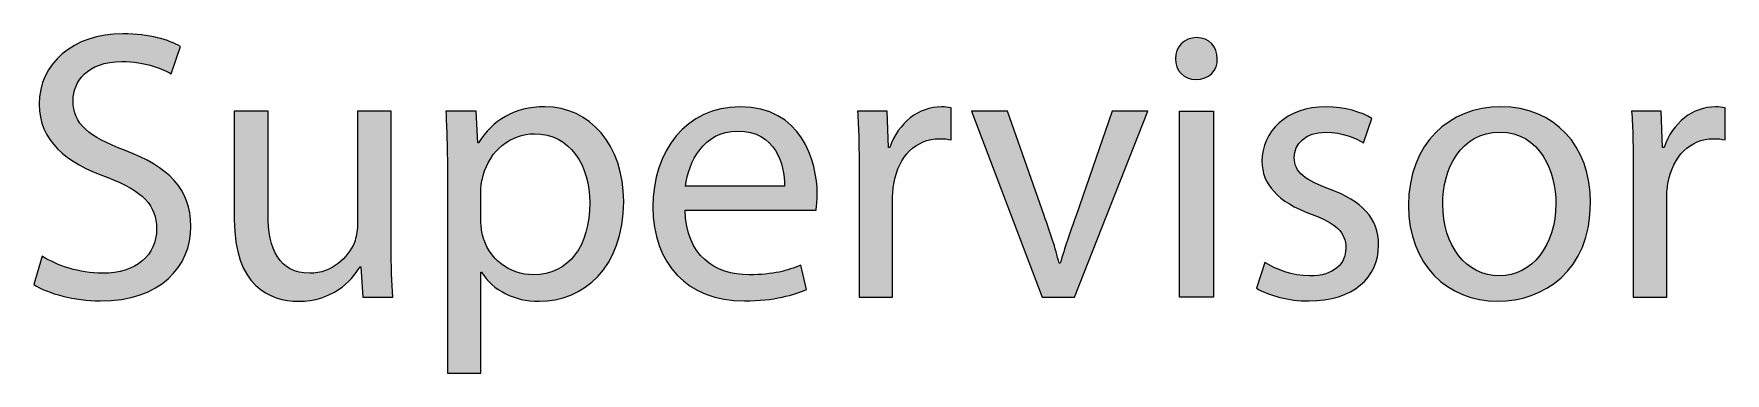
# Model space of a CAD drawing. Header units: inches. Extents: x 0.1 to 22.4, y -34.4 to -0.1.
# Drawn here: x 0.452 to 3.071, y -31.593 to -31.067 of the extents above; entities that cross this region are included whole.
import ezdxf

# ---------------------------------------------------------------- set-up
doc = ezdxf.new("R2010")
doc.units = ezdxf.units.IN
doc.header["$MEASUREMENT"] = 0
doc.layers.add('Layer 1', color=7, linetype='Continuous')

# ---------------------------------------------------------------- blocks, each defined once
blk = doc.blocks.new('block 5')
at = {"layer": 'Layer 1', "true_color": 0x231f20}
h = blk.add_hatch(color=250, dxfattribs=at)
h.dxf.hatch_style = 2
edge = h.paths.add_edge_path()
edge.add_spline(control_points=[(0.4655, -31.4116), (0.4888, -31.4259), (0.5227, -31.4378), (0.5585, -31.4378), (0.6115, -31.4378), (0.6425, -31.4098), (0.6425, -31.3693), (0.6425, -31.3318), (0.621, -31.3104), (0.5668, -31.2895), (0.5013, -31.2663), (0.4608, -31.2323), (0.4608, -31.1757), (0.4608, -31.1132), (0.5126, -31.0667), (0.5906, -31.0667), (0.6318, -31.0667), (0.6615, -31.0762), (0.6794, -31.0864), (0.6794, -31.0864), (0.6651, -31.1287), (0.6651, -31.1287), (0.652, -31.1215), (0.6252, -31.1096), (0.5889, -31.1096), (0.5341, -31.1096), (0.5132, -31.1424), (0.5132, -31.1698), (0.5132, -31.2073), (0.5376, -31.2258), (0.593, -31.2472), (0.6609, -31.2734), (0.6955, -31.3062), (0.6955, -31.3652), (0.6955, -31.4271), (0.6496, -31.4807), (0.5549, -31.4807), (0.5162, -31.4807), (0.4739, -31.4694), (0.4524, -31.4551), (0.4524, -31.4551), (0.4655, -31.4116), (0.4655, -31.4116)], knot_values=[0, 0, 0, 0, 1, 1, 1, 2, 2, 2, 3, 3, 3, 4, 4, 4, 5, 5, 5, 6, 6, 6, 7, 7, 7, 8, 8, 8, 9, 9, 9, 10, 10, 10, 11, 11, 11, 12, 12, 12, 13, 13, 13, 14, 14, 14, 14], degree=3, periodic=1)
h = blk.add_hatch(color=250, dxfattribs=at)
h.dxf.hatch_style = 2
edge = h.paths.add_edge_path()
edge.add_spline(control_points=[(2.2848, -31.1054), (2.2854, -31.1233), (2.2723, -31.1376), (2.2514, -31.1376), (2.2329, -31.1376), (2.2198, -31.1233), (2.2198, -31.1054), (2.2198, -31.087), (2.2335, -31.0727), (2.2526, -31.0727), (2.2723, -31.0727), (2.2848, -31.087), (2.2848, -31.1054)], knot_values=[0, 0, 0, 0, 1, 1, 1, 2, 2, 2, 3, 3, 3, 4, 4, 4, 4], degree=3, periodic=1)
h.paths.add_polyline_path([(2.2264, -31.4748), (2.2264, -31.1864), (2.2788, -31.1864), (2.2788, -31.4748)])
h = blk.add_hatch(color=250, dxfattribs=at)
h.dxf.hatch_style = 2
edge = h.paths.add_edge_path()
edge.add_spline(control_points=[(1.0058, -31.3961), (1.0058, -31.4259), (1.0064, -31.4521), (1.0082, -31.4748), (1.0082, -31.4748), (0.9618, -31.4748), (0.9618, -31.4748), (0.9618, -31.4748), (0.9588, -31.4277), (0.9588, -31.4277), (0.9588, -31.4277), (0.9576, -31.4277), (0.9576, -31.4277), (0.9439, -31.4509), (0.9135, -31.4813), (0.8623, -31.4813), (0.817, -31.4813), (0.7628, -31.4563), (0.7628, -31.355), (0.7628, -31.355), (0.7628, -31.1864), (0.7628, -31.1864), (0.7628, -31.1864), (0.8152, -31.1864), (0.8152, -31.1864), (0.8152, -31.1864), (0.8152, -31.3461), (0.8152, -31.3461), (0.8152, -31.4009), (0.8319, -31.4378), (0.8796, -31.4378), (0.9147, -31.4378), (0.9391, -31.4134), (0.9487, -31.3902), (0.9516, -31.3824), (0.9534, -31.3729), (0.9534, -31.3634), (0.9534, -31.3634), (0.9534, -31.1864), (0.9534, -31.1864), (0.9534, -31.1864), (1.0058, -31.1864), (1.0058, -31.1864), (1.0058, -31.1864), (1.0058, -31.3961), (1.0058, -31.3961)], knot_values=[0, 0, 0, 0, 1, 1, 1, 2, 2, 2, 3, 3, 3, 4, 4, 4, 5, 5, 5, 6, 6, 6, 7, 7, 7, 8, 8, 8, 9, 9, 9, 10, 10, 10, 11, 11, 11, 12, 12, 12, 13, 13, 13, 14, 14, 14, 15, 15, 15, 15], degree=3, periodic=1)
h = blk.add_hatch(color=250, dxfattribs=at)
h.dxf.hatch_style = 2
edge = h.paths.add_edge_path()
edge.add_spline(control_points=[(1.0928, -31.2806), (1.0928, -31.2436), (1.0916, -31.2138), (1.0904, -31.1864), (1.0904, -31.1864), (1.1375, -31.1864), (1.1375, -31.1864), (1.1375, -31.1864), (1.1399, -31.2359), (1.1399, -31.2359), (1.1399, -31.2359), (1.1411, -31.2359), (1.1411, -31.2359), (1.1625, -31.2007), (1.1965, -31.1799), (1.2435, -31.1799), (1.3132, -31.1799), (1.3657, -31.2389), (1.3657, -31.3264), (1.3657, -31.4301), (1.3025, -31.4813), (1.2346, -31.4813), (1.1965, -31.4813), (1.1631, -31.4647), (1.1458, -31.436), (1.1458, -31.436), (1.1446, -31.436), (1.1446, -31.436), (1.1446, -31.436), (1.1446, -31.5927), (1.1446, -31.5927), (1.1446, -31.5927), (1.0928, -31.5927), (1.0928, -31.5927), (1.0928, -31.5927), (1.0928, -31.2806), (1.0928, -31.2806)], knot_values=[0, 0, 0, 0, 1, 1, 1, 2, 2, 2, 3, 3, 3, 4, 4, 4, 5, 5, 5, 6, 6, 6, 7, 7, 7, 8, 8, 8, 9, 9, 9, 10, 10, 10, 11, 11, 11, 12, 12, 12, 12], degree=3, periodic=1)
edge = h.paths.add_edge_path()
edge.add_spline(control_points=[(1.1446, -31.3574), (1.1446, -31.3652), (1.1458, -31.3723), (1.147, -31.3789), (1.1565, -31.4152), (1.1881, -31.4402), (1.2257, -31.4402), (1.2811, -31.4402), (1.3132, -31.395), (1.3132, -31.3288), (1.3132, -31.271), (1.2829, -31.2216), (1.2274, -31.2216), (1.1917, -31.2216), (1.1583, -31.2472), (1.1482, -31.2865), (1.1464, -31.2931), (1.1446, -31.3008), (1.1446, -31.308), (1.1446, -31.308), (1.1446, -31.3574), (1.1446, -31.3574)], knot_values=[0, 0, 0, 0, 1, 1, 1, 2, 2, 2, 3, 3, 3, 4, 4, 4, 5, 5, 5, 6, 6, 6, 7, 7, 7, 7], degree=3, periodic=1)
h = blk.add_hatch(color=250, dxfattribs=at)
h.dxf.hatch_style = 2
edge = h.paths.add_edge_path()
edge.add_spline(control_points=[(1.4609, -31.3401), (1.4621, -31.411), (1.5074, -31.4402), (1.5598, -31.4402), (1.5974, -31.4402), (1.62, -31.4337), (1.6397, -31.4253), (1.6397, -31.4253), (1.6486, -31.4629), (1.6486, -31.4629), (1.6301, -31.4712), (1.5986, -31.4807), (1.5527, -31.4807), (1.4639, -31.4807), (1.4109, -31.4223), (1.4109, -31.3354), (1.4109, -31.2484), (1.4621, -31.1799), (1.5461, -31.1799), (1.6403, -31.1799), (1.6653, -31.2627), (1.6653, -31.3157), (1.6653, -31.3264), (1.6641, -31.3348), (1.6635, -31.3401), (1.6635, -31.3401), (1.4609, -31.3401), (1.4609, -31.3401)], knot_values=[0, 0, 0, 0, 1, 1, 1, 2, 2, 2, 3, 3, 3, 4, 4, 4, 5, 5, 5, 6, 6, 6, 7, 7, 7, 8, 8, 8, 9, 9, 9, 9], degree=3, periodic=1)
edge = h.paths.add_edge_path()
edge.add_spline(control_points=[(1.6146, -31.3026), (1.6152, -31.2692), (1.6009, -31.2174), (1.542, -31.2174), (1.4889, -31.2174), (1.4657, -31.2663), (1.4615, -31.3026), (1.4615, -31.3026), (1.6146, -31.3026), (1.6146, -31.3026)], knot_values=[0, 0, 0, 0, 1, 1, 1, 2, 2, 2, 3, 3, 3, 3], degree=3, periodic=1)
h = blk.add_hatch(color=250, dxfattribs=at)
h.dxf.hatch_style = 2
edge = h.paths.add_edge_path()
edge.add_spline(control_points=[(1.7302, -31.2764), (1.7302, -31.2424), (1.7296, -31.2133), (1.7278, -31.1864), (1.7278, -31.1864), (1.7737, -31.1864), (1.7737, -31.1864), (1.7737, -31.1864), (1.7755, -31.243), (1.7755, -31.243), (1.7755, -31.243), (1.7778, -31.243), (1.7778, -31.243), (1.7909, -31.2043), (1.8225, -31.1799), (1.8577, -31.1799), (1.8636, -31.1799), (1.8678, -31.1805), (1.8726, -31.1817), (1.8726, -31.1817), (1.8726, -31.2311), (1.8726, -31.2311), (1.8672, -31.2299), (1.8618, -31.2293), (1.8547, -31.2293), (1.8178, -31.2293), (1.7915, -31.2573), (1.7844, -31.2967), (1.7832, -31.3038), (1.782, -31.3121), (1.782, -31.3211), (1.782, -31.3211), (1.782, -31.4748), (1.782, -31.4748), (1.782, -31.4748), (1.7302, -31.4748), (1.7302, -31.4748), (1.7302, -31.4748), (1.7302, -31.2764), (1.7302, -31.2764)], knot_values=[0, 0, 0, 0, 1, 1, 1, 2, 2, 2, 3, 3, 3, 4, 4, 4, 5, 5, 5, 6, 6, 6, 7, 7, 7, 8, 8, 8, 9, 9, 9, 10, 10, 10, 11, 11, 11, 12, 12, 12, 13, 13, 13, 13], degree=3, periodic=1)
h = blk.add_hatch(color=250, dxfattribs=at)
h.dxf.hatch_style = 2
edge = h.paths.add_edge_path()
edge.add_spline(control_points=[(1.9601, -31.1864), (1.9601, -31.1864), (2.0167, -31.3485), (2.0167, -31.3485), (2.0262, -31.3747), (2.034, -31.3985), (2.0399, -31.4223), (2.0399, -31.4223), (2.0417, -31.4223), (2.0417, -31.4223), (2.0483, -31.3985), (2.0566, -31.3747), (2.0662, -31.3485), (2.0662, -31.3485), (2.1222, -31.1864), (2.1222, -31.1864), (2.1222, -31.1864), (2.177, -31.1864), (2.177, -31.1864), (2.177, -31.1864), (2.0638, -31.4748), (2.0638, -31.4748), (2.0638, -31.4748), (2.0137, -31.4748), (2.0137, -31.4748), (2.0137, -31.4748), (1.9041, -31.1864), (1.9041, -31.1864), (1.9041, -31.1864), (1.9601, -31.1864), (1.9601, -31.1864)], knot_values=[0, 0, 0, 0, 1, 1, 1, 2, 2, 2, 3, 3, 3, 4, 4, 4, 5, 5, 5, 6, 6, 6, 7, 7, 7, 8, 8, 8, 9, 9, 9, 10, 10, 10, 10], degree=3, periodic=1)
h = blk.add_hatch(color=250, dxfattribs=at)
h.dxf.hatch_style = 2
edge = h.paths.add_edge_path()
edge.add_spline(control_points=[(2.3586, -31.4212), (2.3741, -31.4313), (2.4015, -31.442), (2.4277, -31.442), (2.4659, -31.442), (2.4837, -31.4229), (2.4837, -31.3991), (2.4837, -31.3741), (2.4688, -31.3604), (2.4301, -31.3461), (2.3783, -31.3276), (2.3539, -31.299), (2.3539, -31.2645), (2.3539, -31.218), (2.3914, -31.1799), (2.4534, -31.1799), (2.4825, -31.1799), (2.5082, -31.1882), (2.5242, -31.1978), (2.5242, -31.1978), (2.5111, -31.2359), (2.5111, -31.2359), (2.4998, -31.2287), (2.479, -31.2192), (2.4522, -31.2192), (2.4212, -31.2192), (2.4039, -31.2371), (2.4039, -31.2585), (2.4039, -31.2823), (2.4212, -31.2931), (2.4587, -31.3074), (2.5087, -31.3264), (2.5344, -31.3515), (2.5344, -31.3944), (2.5344, -31.445), (2.495, -31.4807), (2.4265, -31.4807), (2.395, -31.4807), (2.3658, -31.473), (2.3455, -31.4611), (2.3455, -31.4611), (2.3586, -31.4212), (2.3586, -31.4212)], knot_values=[0, 0, 0, 0, 1, 1, 1, 2, 2, 2, 3, 3, 3, 4, 4, 4, 5, 5, 5, 6, 6, 6, 7, 7, 7, 8, 8, 8, 9, 9, 9, 10, 10, 10, 11, 11, 11, 12, 12, 12, 13, 13, 13, 14, 14, 14, 14], degree=3, periodic=1)
h = blk.add_hatch(color=250, dxfattribs=at)
h.dxf.hatch_style = 2
edge = h.paths.add_edge_path()
edge.add_spline(control_points=[(2.8626, -31.3282), (2.8626, -31.4349), (2.7887, -31.4813), (2.719, -31.4813), (2.641, -31.4813), (2.5808, -31.4241), (2.5808, -31.333), (2.5808, -31.2365), (2.644, -31.1799), (2.7238, -31.1799), (2.8066, -31.1799), (2.8626, -31.2401), (2.8626, -31.3282)], knot_values=[0, 0, 0, 0, 1, 1, 1, 2, 2, 2, 3, 3, 3, 4, 4, 4, 4], degree=3, periodic=1)
edge = h.paths.add_edge_path()
edge.add_spline(control_points=[(2.6338, -31.3312), (2.6338, -31.3944), (2.6702, -31.442), (2.7214, -31.442), (2.7714, -31.442), (2.809, -31.395), (2.809, -31.33), (2.809, -31.2812), (2.7846, -31.2192), (2.7226, -31.2192), (2.6606, -31.2192), (2.6338, -31.2764), (2.6338, -31.3312)], knot_values=[0, 0, 0, 0, 1, 1, 1, 2, 2, 2, 3, 3, 3, 4, 4, 4, 4], degree=3, periodic=1)
h = blk.add_hatch(color=250, dxfattribs=at)
h.dxf.hatch_style = 2
edge = h.paths.add_edge_path()
edge.add_spline(control_points=[(2.9287, -31.2764), (2.9287, -31.2424), (2.9281, -31.2133), (2.9263, -31.1864), (2.9263, -31.1864), (2.9722, -31.1864), (2.9722, -31.1864), (2.9722, -31.1864), (2.974, -31.243), (2.974, -31.243), (2.974, -31.243), (2.9764, -31.243), (2.9764, -31.243), (2.9895, -31.2043), (3.021, -31.1799), (3.0562, -31.1799), (3.0621, -31.1799), (3.0663, -31.1805), (3.0711, -31.1817), (3.0711, -31.1817), (3.0711, -31.2311), (3.0711, -31.2311), (3.0657, -31.2299), (3.0604, -31.2293), (3.0532, -31.2293), (3.0163, -31.2293), (2.9901, -31.2573), (2.9829, -31.2967), (2.9817, -31.3038), (2.9805, -31.3121), (2.9805, -31.3211), (2.9805, -31.3211), (2.9805, -31.4748), (2.9805, -31.4748), (2.9805, -31.4748), (2.9287, -31.4748), (2.9287, -31.4748), (2.9287, -31.4748), (2.9287, -31.2764), (2.9287, -31.2764)], knot_values=[0, 0, 0, 0, 1, 1, 1, 2, 2, 2, 3, 3, 3, 4, 4, 4, 5, 5, 5, 6, 6, 6, 7, 7, 7, 8, 8, 8, 9, 9, 9, 10, 10, 10, 11, 11, 11, 12, 12, 12, 13, 13, 13, 13], degree=3, periodic=1)
at = {"layer": 'Layer 1', "lineweight": 0}
blk.add_lwpolyline([(2.2264, -31.4748), (2.2264, -31.1864), (2.2788, -31.1864), (2.2788, -31.4748), (2.2264, -31.4748)], dxfattribs=at)
for points, knots in [([(0.4655, -31.4116), (0.4888, -31.4259), (0.5227, -31.4378), (0.5585, -31.4378), (0.6115, -31.4378), (0.6425, -31.4098), (0.6425, -31.3693), (0.6425, -31.3318), (0.621, -31.3104), (0.5668, -31.2895), (0.5013, -31.2663), (0.4608, -31.2323), (0.4608, -31.1757), (0.4608, -31.1132), (0.5126, -31.0667), (0.5906, -31.0667), (0.6318, -31.0667), (0.6615, -31.0762), (0.6794, -31.0864), (0.6794, -31.0864), (0.6651, -31.1287), (0.6651, -31.1287), (0.652, -31.1215), (0.6252, -31.1096), (0.5889, -31.1096), (0.5341, -31.1096), (0.5132, -31.1424), (0.5132, -31.1698), (0.5132, -31.2073), (0.5376, -31.2258), (0.593, -31.2472), (0.6609, -31.2734), (0.6955, -31.3062), (0.6955, -31.3652), (0.6955, -31.4271), (0.6496, -31.4807), (0.5549, -31.4807), (0.5162, -31.4807), (0.4739, -31.4694), (0.4524, -31.4551), (0.4524, -31.4551), (0.4655, -31.4116), (0.4655, -31.4116)], [0, 0, 0, 0, 1, 1, 1, 2, 2, 2, 3, 3, 3, 4, 4, 4, 5, 5, 5, 6, 6, 6, 7, 7, 7, 8, 8, 8, 9, 9, 9, 10, 10, 10, 11, 11, 11, 12, 12, 12, 13, 13, 13, 14, 14, 14, 14]), ([(2.2848, -31.1054), (2.2854, -31.1233), (2.2723, -31.1376), (2.2514, -31.1376), (2.2329, -31.1376), (2.2198, -31.1233), (2.2198, -31.1054), (2.2198, -31.087), (2.2335, -31.0727), (2.2526, -31.0727), (2.2723, -31.0727), (2.2848, -31.087), (2.2848, -31.1054)], [0, 0, 0, 0, 1, 1, 1, 2, 2, 2, 3, 3, 3, 4, 4, 4, 4]), ([(1.0058, -31.3961), (1.0058, -31.4259), (1.0064, -31.4521), (1.0082, -31.4748), (1.0082, -31.4748), (0.9618, -31.4748), (0.9618, -31.4748), (0.9618, -31.4748), (0.9588, -31.4277), (0.9588, -31.4277), (0.9588, -31.4277), (0.9576, -31.4277), (0.9576, -31.4277), (0.9439, -31.4509), (0.9135, -31.4813), (0.8623, -31.4813), (0.817, -31.4813), (0.7628, -31.4563), (0.7628, -31.355), (0.7628, -31.355), (0.7628, -31.1864), (0.7628, -31.1864), (0.7628, -31.1864), (0.8152, -31.1864), (0.8152, -31.1864), (0.8152, -31.1864), (0.8152, -31.3461), (0.8152, -31.3461), (0.8152, -31.4009), (0.8319, -31.4378), (0.8796, -31.4378), (0.9147, -31.4378), (0.9391, -31.4134), (0.9487, -31.3902), (0.9516, -31.3824), (0.9534, -31.3729), (0.9534, -31.3634), (0.9534, -31.3634), (0.9534, -31.1864), (0.9534, -31.1864), (0.9534, -31.1864), (1.0058, -31.1864), (1.0058, -31.1864), (1.0058, -31.1864), (1.0058, -31.3961), (1.0058, -31.3961)], [0, 0, 0, 0, 1, 1, 1, 2, 2, 2, 3, 3, 3, 4, 4, 4, 5, 5, 5, 6, 6, 6, 7, 7, 7, 8, 8, 8, 9, 9, 9, 10, 10, 10, 11, 11, 11, 12, 12, 12, 13, 13, 13, 14, 14, 14, 15, 15, 15, 15]), ([(1.0928, -31.2806), (1.0928, -31.2436), (1.0916, -31.2138), (1.0904, -31.1864), (1.0904, -31.1864), (1.1375, -31.1864), (1.1375, -31.1864), (1.1375, -31.1864), (1.1399, -31.2359), (1.1399, -31.2359), (1.1399, -31.2359), (1.1411, -31.2359), (1.1411, -31.2359), (1.1625, -31.2007), (1.1965, -31.1799), (1.2435, -31.1799), (1.3132, -31.1799), (1.3657, -31.2389), (1.3657, -31.3264), (1.3657, -31.4301), (1.3025, -31.4813), (1.2346, -31.4813), (1.1965, -31.4813), (1.1631, -31.4647), (1.1458, -31.436), (1.1458, -31.436), (1.1446, -31.436), (1.1446, -31.436), (1.1446, -31.436), (1.1446, -31.5927), (1.1446, -31.5927), (1.1446, -31.5927), (1.0928, -31.5927), (1.0928, -31.5927), (1.0928, -31.5927), (1.0928, -31.2806), (1.0928, -31.2806)], [0, 0, 0, 0, 1, 1, 1, 2, 2, 2, 3, 3, 3, 4, 4, 4, 5, 5, 5, 6, 6, 6, 7, 7, 7, 8, 8, 8, 9, 9, 9, 10, 10, 10, 11, 11, 11, 12, 12, 12, 12]), ([(1.4609, -31.3401), (1.4621, -31.411), (1.5074, -31.4402), (1.5598, -31.4402), (1.5974, -31.4402), (1.62, -31.4337), (1.6397, -31.4253), (1.6397, -31.4253), (1.6486, -31.4629), (1.6486, -31.4629), (1.6301, -31.4712), (1.5986, -31.4807), (1.5527, -31.4807), (1.4639, -31.4807), (1.4109, -31.4223), (1.4109, -31.3354), (1.4109, -31.2484), (1.4621, -31.1799), (1.5461, -31.1799), (1.6403, -31.1799), (1.6653, -31.2627), (1.6653, -31.3157), (1.6653, -31.3264), (1.6641, -31.3348), (1.6635, -31.3401), (1.6635, -31.3401), (1.4609, -31.3401), (1.4609, -31.3401)], [0, 0, 0, 0, 1, 1, 1, 2, 2, 2, 3, 3, 3, 4, 4, 4, 5, 5, 5, 6, 6, 6, 7, 7, 7, 8, 8, 8, 9, 9, 9, 9]), ([(1.7302, -31.2764), (1.7302, -31.2424), (1.7296, -31.2133), (1.7278, -31.1864), (1.7278, -31.1864), (1.7737, -31.1864), (1.7737, -31.1864), (1.7737, -31.1864), (1.7755, -31.243), (1.7755, -31.243), (1.7755, -31.243), (1.7778, -31.243), (1.7778, -31.243), (1.7909, -31.2043), (1.8225, -31.1799), (1.8577, -31.1799), (1.8636, -31.1799), (1.8678, -31.1805), (1.8726, -31.1817), (1.8726, -31.1817), (1.8726, -31.2311), (1.8726, -31.2311), (1.8672, -31.2299), (1.8618, -31.2293), (1.8547, -31.2293), (1.8178, -31.2293), (1.7915, -31.2573), (1.7844, -31.2967), (1.7832, -31.3038), (1.782, -31.3121), (1.782, -31.3211), (1.782, -31.3211), (1.782, -31.4748), (1.782, -31.4748), (1.782, -31.4748), (1.7302, -31.4748), (1.7302, -31.4748), (1.7302, -31.4748), (1.7302, -31.2764), (1.7302, -31.2764)], [0, 0, 0, 0, 1, 1, 1, 2, 2, 2, 3, 3, 3, 4, 4, 4, 5, 5, 5, 6, 6, 6, 7, 7, 7, 8, 8, 8, 9, 9, 9, 10, 10, 10, 11, 11, 11, 12, 12, 12, 13, 13, 13, 13]), ([(1.9601, -31.1864), (1.9601, -31.1864), (2.0167, -31.3485), (2.0167, -31.3485), (2.0262, -31.3747), (2.034, -31.3985), (2.0399, -31.4223), (2.0399, -31.4223), (2.0417, -31.4223), (2.0417, -31.4223), (2.0483, -31.3985), (2.0566, -31.3747), (2.0662, -31.3485), (2.0662, -31.3485), (2.1222, -31.1864), (2.1222, -31.1864), (2.1222, -31.1864), (2.177, -31.1864), (2.177, -31.1864), (2.177, -31.1864), (2.0638, -31.4748), (2.0638, -31.4748), (2.0638, -31.4748), (2.0137, -31.4748), (2.0137, -31.4748), (2.0137, -31.4748), (1.9041, -31.1864), (1.9041, -31.1864), (1.9041, -31.1864), (1.9601, -31.1864), (1.9601, -31.1864)], [0, 0, 0, 0, 1, 1, 1, 2, 2, 2, 3, 3, 3, 4, 4, 4, 5, 5, 5, 6, 6, 6, 7, 7, 7, 8, 8, 8, 9, 9, 9, 10, 10, 10, 10]), ([(2.3586, -31.4212), (2.3741, -31.4313), (2.4015, -31.442), (2.4277, -31.442), (2.4659, -31.442), (2.4837, -31.4229), (2.4837, -31.3991), (2.4837, -31.3741), (2.4688, -31.3604), (2.4301, -31.3461), (2.3783, -31.3276), (2.3539, -31.299), (2.3539, -31.2645), (2.3539, -31.218), (2.3914, -31.1799), (2.4534, -31.1799), (2.4825, -31.1799), (2.5082, -31.1882), (2.5242, -31.1978), (2.5242, -31.1978), (2.5111, -31.2359), (2.5111, -31.2359), (2.4998, -31.2287), (2.479, -31.2192), (2.4522, -31.2192), (2.4212, -31.2192), (2.4039, -31.2371), (2.4039, -31.2585), (2.4039, -31.2823), (2.4212, -31.2931), (2.4587, -31.3074), (2.5087, -31.3264), (2.5344, -31.3515), (2.5344, -31.3944), (2.5344, -31.445), (2.495, -31.4807), (2.4265, -31.4807), (2.395, -31.4807), (2.3658, -31.473), (2.3455, -31.4611), (2.3455, -31.4611), (2.3586, -31.4212), (2.3586, -31.4212)], [0, 0, 0, 0, 1, 1, 1, 2, 2, 2, 3, 3, 3, 4, 4, 4, 5, 5, 5, 6, 6, 6, 7, 7, 7, 8, 8, 8, 9, 9, 9, 10, 10, 10, 11, 11, 11, 12, 12, 12, 13, 13, 13, 14, 14, 14, 14]), ([(2.8626, -31.3282), (2.8626, -31.4349), (2.7887, -31.4813), (2.719, -31.4813), (2.641, -31.4813), (2.5808, -31.4241), (2.5808, -31.333), (2.5808, -31.2365), (2.644, -31.1799), (2.7238, -31.1799), (2.8066, -31.1799), (2.8626, -31.2401), (2.8626, -31.3282)], [0, 0, 0, 0, 1, 1, 1, 2, 2, 2, 3, 3, 3, 4, 4, 4, 4]), ([(2.9287, -31.2764), (2.9287, -31.2424), (2.9281, -31.2133), (2.9263, -31.1864), (2.9263, -31.1864), (2.9722, -31.1864), (2.9722, -31.1864), (2.9722, -31.1864), (2.974, -31.243), (2.974, -31.243), (2.974, -31.243), (2.9764, -31.243), (2.9764, -31.243), (2.9895, -31.2043), (3.021, -31.1799), (3.0562, -31.1799), (3.0621, -31.1799), (3.0663, -31.1805), (3.0711, -31.1817), (3.0711, -31.1817), (3.0711, -31.2311), (3.0711, -31.2311), (3.0657, -31.2299), (3.0604, -31.2293), (3.0532, -31.2293), (3.0163, -31.2293), (2.9901, -31.2573), (2.9829, -31.2967), (2.9817, -31.3038), (2.9805, -31.3121), (2.9805, -31.3211), (2.9805, -31.3211), (2.9805, -31.4748), (2.9805, -31.4748), (2.9805, -31.4748), (2.9287, -31.4748), (2.9287, -31.4748), (2.9287, -31.4748), (2.9287, -31.2764), (2.9287, -31.2764)], [0, 0, 0, 0, 1, 1, 1, 2, 2, 2, 3, 3, 3, 4, 4, 4, 5, 5, 5, 6, 6, 6, 7, 7, 7, 8, 8, 8, 9, 9, 9, 10, 10, 10, 11, 11, 11, 12, 12, 12, 13, 13, 13, 13]), ([(1.1446, -31.3574), (1.1446, -31.3652), (1.1458, -31.3723), (1.147, -31.3789), (1.1565, -31.4152), (1.1881, -31.4402), (1.2257, -31.4402), (1.2811, -31.4402), (1.3132, -31.395), (1.3132, -31.3288), (1.3132, -31.271), (1.2829, -31.2216), (1.2274, -31.2216), (1.1917, -31.2216), (1.1583, -31.2472), (1.1482, -31.2865), (1.1464, -31.2931), (1.1446, -31.3008), (1.1446, -31.308), (1.1446, -31.308), (1.1446, -31.3574), (1.1446, -31.3574)], [0, 0, 0, 0, 1, 1, 1, 2, 2, 2, 3, 3, 3, 4, 4, 4, 5, 5, 5, 6, 6, 6, 7, 7, 7, 7]), ([(1.6146, -31.3026), (1.6152, -31.2692), (1.6009, -31.2174), (1.542, -31.2174), (1.4889, -31.2174), (1.4657, -31.2663), (1.4615, -31.3026), (1.4615, -31.3026), (1.6146, -31.3026), (1.6146, -31.3026)], [0, 0, 0, 0, 1, 1, 1, 2, 2, 2, 3, 3, 3, 3]), ([(2.6338, -31.3312), (2.6338, -31.3944), (2.6702, -31.442), (2.7214, -31.442), (2.7714, -31.442), (2.809, -31.395), (2.809, -31.33), (2.809, -31.2812), (2.7846, -31.2192), (2.7226, -31.2192), (2.6606, -31.2192), (2.6338, -31.2764), (2.6338, -31.3312)], [0, 0, 0, 0, 1, 1, 1, 2, 2, 2, 3, 3, 3, 4, 4, 4, 4])]:
    blk.add_open_spline(points, degree=3, knots=knots, dxfattribs=at)

msp = doc.modelspace()

# ---------------------------------------------------------------- block references
at = {"layer": 'Layer 1'}
msp.add_blockref('block 5', (0, 0), dxfattribs=at)

doc.saveas('drawing.dxf')
